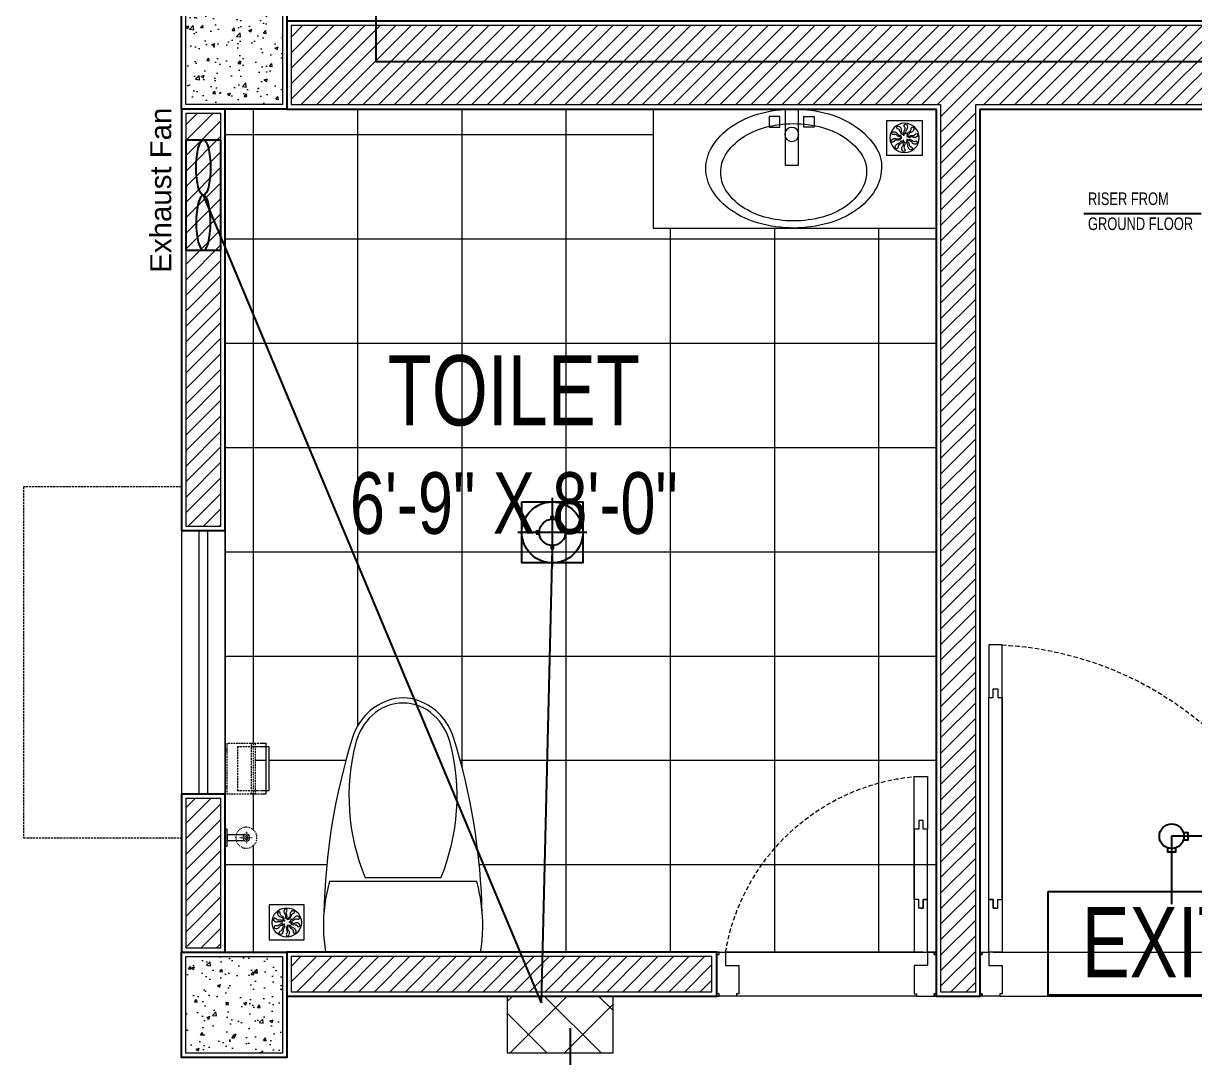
# Model space of a CAD drawing. Header units: inches. Extents: x 112 to 4169, y -2569 to 841.
# Drawn here: x 1663.6 to 1797, y -886.2 to -768.5 of the extents above; entities that cross this region are included whole.
import ezdxf

# ---------------------------------------------------------------- set-up
doc = ezdxf.new("R2010")
doc.units = ezdxf.units.IN
doc.header["$MEASUREMENT"] = 0
for name, pattern in [('CENTER', [2, 1.25, -0.25, 0.25, -0.25]), ('DASH', [0.35, 0.25, -0.1]), ('DASHED', [0.75, 0.5, -0.25])]:
    doc.linetypes.add(name, pattern=pattern)
doc.layers.get('Defpoints').update_dxf_attribs({"lineweight": 0})
for name, color, linetype in [('Cables', 7, 'Continuous'), ('Exhaust Fans', 7, 'Continuous'), ('Lights', 7, 'Continuous'), ('PVC Conduit and Circular Boxes', 7, 'Continuous'), ('Sockets', 7, 'Continuous'), ('wall 05', 253, 'Continuous')]:
    doc.layers.add(name, color=color, linetype=linetype)
for name, color, linetype, lineweight in [('COLUMN', 1, 'Continuous', 25), ('DOOR', 115, 'Continuous', 15), ('FLOOR TILE', 40, 'Continuous', 15), ('Glass', 5, 'Continuous', 9), ('HACTH', 8, 'Continuous', 9), ('I-WC----EXST', 7, 'Continuous', 15), ('I-WC----N', 7, 'Continuous', 15), ('Plaster Line', 254, 'Continuous', 15), ('Sunshed', 5, 'Continuous', 15), ('Switchboard', 30, 'Continuous', 13), ('Text', 252, 'Continuous', 15), ('WINDOW', 140, 'Continuous', 9)]:
    doc.layers.add(name, color=color, linetype=linetype, lineweight=lineweight)
doc.styles.get("Standard").update_dxf_attribs({"font": 'arial.ttf'})
doc.styles.add('Swiss721', font='swisscl.ttf')
pattern_1 = [(45, (-121375.1226723856, -172383.6424032336), (-0.8838834764831843, 0.8838834764831844), [])]

# ---------------------------------------------------------------- blocks, each defined once
blk = doc.blocks.new('C 12X12')
at = {"layer": 'HACTH'}
h = blk.add_hatch(dxfattribs=at)
h.set_pattern_fill('AR-CONC', color=256, scale=0.5, style=0)
h.set_pattern_definition([(50, (0, 0), (3.586300913003767, -0.3137606749129755), [0.375, -4.125]), (355, (0, 0), (-0.693756668065, 3.760960668500059), [0.3, -3.3]), (100.4514, (0.2988584, -0.0261467), (2.892546908570108, 3.447197710304768), [0.31870095, -3.50571056]), (46.18420000000001, (0, 1), (5.336205243128222, -0.8275950716450904), [0.5625, -6.1875]), (96.6356, (0.444683725, 0.931033465), (4.673313527743517, 4.870589354502209), [0.47805144, -5.258565]), (351.1842, (0, 1), (4.673309725668136, 4.870593004626623), [0.45, -4.95]), (21, (0.5, 0.75), (2.984535260592308, -2.013094453326694), [0.375, -4.125]), (326.0000000000001, (0.5, 0.75), (1.216576659607909, 3.625750225234265), [0.3, -3.3]), (71.4514, (0.748711165, 0.58224197), (4.20111314290745, 1.612652483549762), [0.31870095, -3.50571056]), (37.50000000000001, (0, 0), (0.06079927658645334, 1.664469269156557), [0, -3.26, 0, -3.35, 0, -3.3125]), (7.499999999999999, (0, 0), (1.315347687210743, 1.972058559411801), [0, -1.91, 0, -3.185, 0, -1.2625]), (327.5, (-1.115, 0), (2.669112180862045, -0.112774358671899), [0, -1.25, 0, -3.9, 0, -5.175]), (317.5, (-1.615, 0), (2.915930846711931, 0.5005249116615882), [0, -1.625, 0, -2.59, 0, -3.675])])
h.paths.add_polyline_path([(88278.99999999999, -6819.5), (88278.99999999999, -6808.5), (88267.99999999999, -6808.5), (88267.99999999999, -6819.5)])
at = {"layer": 'COLUMN'}
blk.add_lwpolyline([(88267.49999999999, -6808), (88279.49999999999, -6808), (88279.49999999999, -6820), (88267.49999999999, -6820)], close=True, dxfattribs=at)
at = {"layer": 'Plaster Line'}
blk.add_lwpolyline([(88267.99999999999, -6808.5), (88278.99999999999, -6808.5), (88278.99999999999, -6819.5), (88267.99999999999, -6819.5)], close=True, dxfattribs=at)
blk = doc.blocks.new('floor drain 01')
at = {"color": 0}
blk.add_lwpolyline([(-10, -10), (90, -10), (90, 90), (-10, 90)], close=True, dxfattribs=at)
for points in [[(13.58954937255476, 67.51505117848865, 0.191053483995659), (14.79069440408784, 61.03305027249735, 0.1943362673357394), (21.89737514902663, 55.74993930227356, -0.2726064091756643), (28.50698137920699, 49.88544705393724, 1.04073225767722), (32.45272628399835, 51.02199114018003, 0.09134571656797691), (31.83705554960761, 52.57716721325414, 0.1607825822646609), (25.31024571598391, 58.64739925469621, -0.3236584951667658), (21.53147589240689, 66.62494710457395, 0.9107900233739347)], [(34.80643791207694, 77.78381738965982, 0.191053483995659), (31.96816011739429, 71.83375316375168, 0.1943362673357394), (34.61225089913933, 63.38242447105586, -0.2726064091756643), (36.51247260975651, 54.75292151322355, 1.04073225767722), (40.37269114558876, 53.35315432940843, 0.09134571656797691), (40.78871261903259, 54.97320037975442, 0.1607825822646609), (39.07640541647561, 63.72048382583307, -0.3236584951667658), (40.70840138709173, 72.39556078397436, 0.9107900233739347)], [(58.00709064648254, 73.6204495827551, 0.191053483995659), (52.21351567364763, 70.47504433599534, 0.1943362673357394), (49.38506368288654, 62.08361823129235, -0.2726064091756643), (45.8500807666278, 53.98528138783877, 1.04073225767722), (48.15030065688188, 50.58386642200639, 0.09134571656797691), (49.43910827529908, 51.6499799216399, 0.1607825822646609), (53.19534685611143, 59.73314980516443, -0.3236584951667658), (59.614741629528, 65.79217132847407, 0.9107900233739347)], [(2.460555314450176, 46.73647061924567, 0.191053483995659), (7.242326595514896, 42.19843706412939, 0.1943362673357394), (16.09708680634503, 42.10151264068554, -0.2726064091756643), (24.89143262842845, 41.24206781401881, 1.04073225767722), (27.41556345943536, 44.48080195893999, 0.09134571656797691), (26.00336581190641, 45.37708365335129, 0.1607825822646609), (17.15507286542561, 46.45164196996484, -0.3236584951667658), (9.40889888475067, 50.68450857987045, 0.9107900233739347)], [(5.670353207518929, 23.38478724771994, 0.191053483995659), (12.20627663533378, 22.5240956194466, 0.1943362673357394), (19.42689887357119, 27.65037957820459, -0.2726064091756643), (27.04684309240838, 32.12426088546636, 1.04073225767722), (27.185227664173, 36.2280987262202, 0.09134571656797691), (25.51591460611962, 36.12313689826988, 0.1607825822646609), (17.72588570996595, 31.79157673593727, -0.3236584951667658), (8.971082749965717, 30.6629509307968, 0.9107900233739347)], [(74.32964679240831, 56.61521275222185, 0.191053483995659), (67.79372336465167, 57.4759043805243, 0.1943362673357394), (60.57310112635605, 52.3496204217372, -0.2726064091756643), (52.95315690759162, 47.87573911450454, 1.04073225767722), (52.81477233575424, 43.7719012737216, 0.09134571656797691), (54.48408539386583, 43.87686310170102, 0.1607825822646609), (62.27411428996129, 48.20842326400452, -0.3236584951667658), (71.02891724996152, 49.337049069145, 0.9107900233739347)], [(77.53944468541886, 33.26352938075433, 0.191053483995659), (72.75767340433958, 37.80156293587061, 0.1943362673357394), (63.90291319350945, 37.89848735934356, -0.2726064091756643), (55.10856737142603, 38.75793218595209, 1.04073225767722), (52.58443654041912, 35.51919804106001, 0.09134571656797691), (53.99663418796263, 34.62291634664871, 0.1607825822646609), (62.84492713444342, 33.54835803006426, -0.3236584951667658), (70.59110111511836, 29.31549142012955, 0.9107900233739347)], [(21.99290935347381, 6.379550417215796, 0.191053483995659), (27.78648432630871, 9.524955663975561, 0.1943362673357394), (30.61493631706981, 17.91638176864944, -0.2726064091756643), (34.14991923332855, 26.01471861213213, 1.04073225767722), (31.84969934307446, 29.4161335779354, 0.09134571656797691), (30.56089172465727, 28.350020078331, 0.1607825822646609), (26.80465314384492, 20.26685019477736, -0.3236584951667658), (20.38525837042835, 14.20782867149683, 0.9107900233739347)], [(45.19356208798126, 2.216182610281976, 0.191053483995659), (48.03183988263481, 8.166246836219216, 0.1943362673357394), (45.38774910087523, 16.61757552888594, -0.2726064091756643), (43.48752739027259, 25.24707848674734, 1.04073225767722), (39.62730885444034, 26.64684567053337, 0.09134571656797691), (39.21128738098196, 25.02679962021648, 0.1607825822646609), (40.92359458353894, 16.27951617413783, -0.3236584951667658), (39.29159861293738, 7.604439215967432, 0.9107900233739347)], [(66.41045062744524, 12.48494882145314, 0.191053483995659), (65.20930559591216, 18.96694972744444, 0.1943362673357394), (58.10262485095882, 24.25006069769734, -0.2726064091756643), (51.49301862077846, 30.11455294600455, 1.04073225767722), (47.5472737159871, 28.97800885984907, 0.09134571656797691), (48.16294445040694, 27.42283278677496, 0.1607825822646609), (54.68975428400154, 21.35260074530379, -0.3236584951667658), (58.46852410759311, 13.37505289542605, 0.9107900233739347)]]:
    blk.add_lwpolyline(points, format="xyb", close=True, dxfattribs=at)
for centre, radius in [((40, 40), 41.66666666666667), ((31.9206651946879, 45.21610358142061), 1.829220414801966), ((32.54253894122667, 33.92796063714195), 1.829220414801966), ((42.46415754262125, 49.29576866497518), 1.829220414801966), ((49.60226792027242, 40.52899740517023), 1.829220414801966), ((43.47037040113355, 31.03116971137933), 1.829220414801966)]:
    blk.add_circle(centre, radius, dxfattribs=at)
blk = doc.blocks.new('A$C755F672F')
at = {"layer": 'Defpoints'}
for points in [[(0.25, 0), (0.25, -0.25), (0, -0.25), (0, 0)], [(5, 0), (5, -0.25), (4.75, -0.25), (4.75, 0)], [(0.25, -24.75), (0.25, -25), (0, -25), (0, -24.75)], [(5, -24.75), (5, -25), (4.75, -25), (4.75, -24.75)]]:
    blk.add_lwpolyline(points, close=True, dxfattribs=at)
at = {"layer": 'DOOR'}
for points in [[(5, -1), (3.5, -1), (3.5, -2.5), (0.25, -2.5), (0.25, -2.25), (0, -2.25), (0, -0.25), (0.25, -0.25), (0.25, 0), (4.75, 0), (4.75, -0.25), (5, -0.2499999999708962), (5, -1)], [(10, -1.749999999970896), (10, -1.999999999970896), (11, -1.999999999970896), (11, -2.499999999970896), (5, -2.499999999970896), (5, -1), (11, -0.9999999999708962), (11, -1.499999999970896), (10, -1.499999999970896), (10, -1.749999999970896), (10, -1.499999999970896), (11, -1.499999999970896), (11, -1), (19, -1), (19, -1.499999999970896), (20, -1.499999999970896), (20, -1.999999999970896), (19, -1.999999999970896), (19, -2.499999999970896), (11, -2.499999999970896), (25, -2.500000000174623), (25, -1), (19, -0.9999999999708962)], [(5, -24), (3.5, -24), (3.5, -22.5), (0.25, -22.5), (0.25, -22.75), (0, -22.75), (0, -24.75), (0.25, -24.75), (0.25, -25), (4.75, -25), (4.75, -24.75), (5, -24.7500000000291), (5, -24)]]:
    blk.add_lwpolyline(points, dxfattribs=at)
at = {"layer": 'DOOR', "linetype": 'DASHED', "lineweight": 0}
blk.add_arc((1.007956088200444, -0.2341451982792933), 24.09880223271724, 279.5351827737238, 354.604878532833, dxfattribs=at)
at = {"layer": 'HACTH', "lineweight": 0, "ltscale": 10}
for p, q in [((2.91038304567337e-11, -2.25), (0, -22.75)), ((5.000000000029104, -1.5), (5, -24))]:
    blk.add_line(p, q, dxfattribs=at)
blk = doc.blocks.new('$plan$00000388')
for p, q in [((-202.5, -209.53125), (-202.5, 209.53125)), ((0, -220.78125), (0, 220.78125)), ((-211.7636099999945, 107.6506163835293), (-211.7636099999945, -107.650638883526))]:
    blk.add_line(p, q)
blk.add_lwpolyline([(-202.5, -209.53125), (-151.5815775000083, -220.9312575000222), (-102.226364999995, -226.3893074999796), (-50.1765075000003, -226.3893074999796), (0, -220.78125)])
for centre, radius, start, end in [((-70.5022373952088, -1596.893304158002), 1822.905267548176, 91.22236801674002, 107.2477400729669), ((-76.1718824999989, -236.25), 463.3354349999999, 97.73994600013404, 105.8219820007596), ((-76.1718824999989, -236.25), 463.3354349999999, 80.5376780005947, 97.73994600013404), ((-562.4982811024092, -12.18639293918386), 163.5812782416205, 107.2477400729669, 159.5476091935635), ((-555.5449209055951, -23.26485846063588), 162.7261878014058, 104.7785650586873, 136.8542646016355), ((-443.44170022248, -448.2021481943084), 602.2018211347165, 67.37374387764919, 104.7785650586873), ((-580.3665348804789, -1.12500274553895e-05), 128.7061108459815, 136.8542646016355, 223.1457353983645), ((-595.1750179040682, 0), 128.7061108459815, 159.5476091935635, 200.4523908064364), ((-562.4982811024092, 12.18639293918386), 163.5812782416205, 200.4523908064364, 252.7522599270331), ((-555.5449209055951, 23.26483596063918), 162.7261878014058, 223.1457353983645, 255.2214349413127), ((-443.44170022248, 448.2021256943117), 602.2018211347165, 255.2214349413127, 292.6262561223508), ((-70.5022373952088, 1596.893304158002), 1822.905267548176, 252.7522599270331, 268.77763198326)]:
    blk.add_arc(centre, radius, start, end)
blk = doc.blocks.new('h')
at = {"layer": 'I-WC----N', "color": 252, "linetype": 'CENTER', "ltscale": 0.2}
for p, q in [((544297.3725312217, -25836.7882816003), (544297.3725312217, -25800.90632244026)), ((544280.5394874534, -25819.8480072173), (544314.2055749901, -25819.8480072173))]:
    blk.add_line(p, q, dxfattribs=at)
at = {"layer": 'I-WC----N'}
blk.add_lwpolyline([(544273.0331409274, -25759.8480072173), (544321.0331409274, -25759.8480072173), (544321.0331409274, -25764.8480072173), (544273.0331409274, -25764.8480072173)], close=True, dxfattribs=at)
blk.add_lwpolyline([(544289.0331409274, -25813.8480072173), (544289.0331409274, -25764.8480072173), (544305.0331409274, -25764.8480072173), (544305.0331409274, -25813.8480072173)], dxfattribs=at)
at = {"layer": 'I-WC----N', "linetype": 'DASH', "ltscale": 5}
blk.add_circle((544297.3725312217, -25819.8480072173), 30, dxfattribs=at)
at = {"layer": 'I-WC----N'}
for centre, radius in [((544297.0331409274, -25819.8480072173), 10), ((544297.3725312217, -25819.8480072173), 5)]:
    blk.add_circle(centre, radius, dxfattribs=at)
blk = doc.blocks.new('typical king$0$5767 PAPER HOLDER')
at = {"color": 0, "linetype": 'CENTER', "lineweight": -2, "ltscale": 0.5}
blk.add_line((80, 97.5), (80, -92.5), dxfattribs=at)
at = {"color": 0, "linetype": 'DASHED', "lineweight": -2, "ltscale": 10, "flags": 128}
for points in [[(96.99689220590517, 72.5), (5, 72.5), (5, -72.5), (99.99999999254942, -72.5)], [(5, 52.5), (0, 52.5), (0, -52.5), (5, -52.5)]]:
    blk.add_lwpolyline(points, dxfattribs=at)
at = {"color": 0, "linetype": 'DASHED', "lineweight": -2, "ltscale": 10}
blk.add_lwpolyline([(75, -72.5), (85, -72.5), (85, 72.5), (75, 72.5)], close=True, dxfattribs=at)
at = {"color": 0, "linetype": 'ByBlock', "lineweight": -2, "flags": 128}
blk.add_lwpolyline([(99.99999999254942, -72.5), (115, -72.5), (115, 72.5), (99.99999998987187, 72.5)], dxfattribs=at)
at = {"color": 0, "linetype": 'DASHED', "lineweight": -2, "ltscale": 10}
blk.add_lwpolyline([(99.999999992433, -62.5), (35, -62.5), (35, 62.5), (96.99689220590517, 62.5)], dxfattribs=at)
at = {"color": 0, "linetype": 'ByBlock', "lineweight": -2}
blk.add_lwpolyline([(99.99999999138527, 62.5), (125, 62.5), (125, -62.5), (99.999999992433, -62.5)], dxfattribs=at)
blk = doc.blocks.new('HANDWASH-02-PLAN')
at = {"layer": 'I-WC----N', "color": 2}
for points in [[(5.105388728001799, -0.03545327218080305, 0.0685128341849857), (104.4428761235836, 13.64052750168047, 0.08064845703360715), (181.8497132692291, 49.5702046223896, 0.1070510984843923), (241.6892139073075, 112.2794171914615, 0.1606025609484499), (255.0596095666779, 169.3288566819028, 0.1380408177290992), (237.8797932018615, 230.3704045662143, 0.1070510984844329), (181.8497132692292, 289.0875087414161, 0.08064845703366162), (104.4428761235695, 325.0171858621216, 0.06851283418501364), (5.105388728001819, 338.6931666359865, 0.06851283418498871), (-94.23209866757678, 325.0171858621252, 0.08064845703361595), (-171.638935813226, 289.0875087414161, 0.1070510984844098), (-227.6690157458597, 230.370404566218, 0.1380408177290767), (-244.8488321106743, 169.3288566819029, 0.138040817729059), (-227.6690157458634, 108.2873087975913, 0.1070510984844102), (-171.6389358132265, 49.57020462238962, 0.08064845703363416), (-94.2320986675627, 13.6405275016773, 0.06851283418498137)], [(5.105388728001802, 41.53578644381878, 0.0675216935736056), (87.72235935093113, 52.74376115667882, 0.07986260034694788), (151.9391352699427, 82.12223381210605, 0.1071148054250401), (201.6999565374776, 133.5496735962301, 0.1625513480041399), (212.7596645016683, 180.1065854971625, 0.1397781252770938), (198.5596568842125, 229.9089738032076, 0.1071148054249968), (151.9391352699427, 278.090937182219, 0.079862600346856), (87.72235935093114, 307.4694098376604, 0.06752169357352077), (5.105388728001818, 318.6773845505068, 0.06752169357355169), (-77.51158189494207, 307.4694098376535, 0.07986260034685971), (-141.7283578139395, 278.090937182219, 0.1071148054249977), (-188.3488794282057, 229.9089738032108, 0.1397781252771178), (-202.5488870456652, 180.1065854971625, 0.1397781252770914), (-188.3488794282075, 130.3041971911107, 0.1071148054249686), (-141.7283578139395, 82.12223381210607, 0.07986260034688351), (-77.51158189494208, 52.74376115667565, 0.06752169357357289)]]:
    blk.add_lwpolyline(points, format="xyb", close=True, dxfattribs=at)
blk.add_circle((-0.02187734048447522, 72.32929734456184), 20.01578208547983, dxfattribs=at)
blk = doc.blocks.new('A$C01EB0BB3')
at = {"layer": 'I-WC----N', "color": 250, "ltscale": 0.5}
for points in [[(9.078843707087799, 6.421769326931098), (9.078843707087799, 0.003781239152885973), (10.50733516400214, 0.003781239152885973), (10.50733516400214, 6.421769326931098)], [(8.434620618761983, 2.055171582615003), (8.434620618761983, 0.8500512700120453), (7.2301993334695, 0.8500512700120453), (7.2301993334695, 2.055171582615003)], [(11.15155825234251, 2.055171582615003), (11.15155825234251, 0.8500512700120453), (12.35597953763499, 0.8500512700120453), (12.35597953763499, 2.055171582615003)]]:
    blk.add_lwpolyline(points, close=True, dxfattribs=at)
at = {"layer": 'I-WC----N', "color": 2, "xscale": 0.03999999999359716, "yscale": 0.03999999999359716, "zscale": 0.03999999999359716}
blk.add_blockref('HANDWASH-02-PLAN', (9.793964529162622, 0.001415080594597384), dxfattribs=at)
blk = doc.blocks.new('A$C5AAA0143')
at = {"layer": 'Defpoints'}
for points in [[(-39.75, 5), (-40, 5), (-40, 4.75), (-39.75, 4.75)], [(0, 5), (-0.25, 5), (-0.25, 4.75), (0, 4.75)], [(-39.75, 0.25), (-40, 0.25), (-40, 0), (-39.75, 0)], [(0, 0.25), (-0.25, 0.25), (-0.25, 0), (0, 0)]]:
    blk.add_lwpolyline(points, close=True, dxfattribs=at)
at = {"layer": 'DOOR'}
for points in [[(-1.749999999985448, 10), (-1.999999999985448, 10), (-1.999999999985448, 11), (-2.499999999970896, 11), (-2.499999999970896, 5), (-1, 5), (-0.9999999999854481, 11), (-1.499999999985448, 11), (-1.499999999985448, 10), (-1.749999999985448, 10), (-1.499999999985448, 10), (-1.499999999985448, 11), (-1, 11), (-1, 33.98749804627732), (-1.499999999985448, 33.98749804627732), (-1.499999999985448, 34.98749804627732), (-1.999999999985448, 34.98749804627732), (-1.999999999985448, 33.98749804627732), (-2.499999999970896, 33.98749804627732), (-2.499999999985448, 11), (-2.500000000174623, 39.98749804627732), (-1, 39.98749804627732), (-0.9999999999854481, 33.98749804627732)], [(-39, 5), (-39, 3.5), (-37.5, 3.5), (-37.5, 0.25), (-37.75, 0.25), (-37.75, 0), (-39.75, 0), (-39.75, 0.25), (-40, 0.25), (-40, 4.75), (-39.75, 4.75), (-39.75000000001455, 5), (-39, 5)], [(-1, 5), (-1, 3.5), (-2.5, 3.5), (-2.5, 0.25), (-2.25, 0.25), (-2.25, 0), (-0.25, 0), (-0.25, 0.25), (0, 0.25), (0, 4.75), (-0.25, 4.75), (-0.2499999999854481, 5), (-1, 5)]]:
    blk.add_lwpolyline(points, dxfattribs=at)
at = {"layer": 'DOOR', "linetype": 'DASHED', "lineweight": 0}
blk.add_arc((-0.4940765072824433, 1.36216635024175), 38.67738328390567, 92.97286232294589, 174.6030200777959, dxfattribs=at)
at = {"layer": 'HACTH', "lineweight": 0, "ltscale": 10}
for p, q in [((-1.5, 5.000000000029104), (-39, 5)), ((-2.25, 2.91038304567337e-11), (-37.75, 0))]:
    blk.add_line(p, q, dxfattribs=at)

msp = doc.modelspace()

# ---------------------------------------------------------------- hatches: boundary and pattern name
at = {"layer": 'FLOOR TILE'}
h = msp.add_hatch(dxfattribs=at)
h.set_pattern_fill('ANSI37', color=256, scale=95, angle=45, style=0)
h.set_pattern_definition([(90, (-140014.5798244899, -172410.5183149067), (-11.875, 2.664535259100376e-15), []), (180, (-140014.5798244899, -172410.5183149067), (-2.664535259100376e-15, -11.875), [])])
edge = h.paths.add_edge_path()
edge.add_line((1735.327455032539, -791.7729929448014), (1735.327455032539, -778.2276324351751))
edge.add_line((1735.327455032539, -778.2276324351751), (1686.578841825374, -778.2276324352042))
edge.add_line((1686.578841825374, -778.2276324352042), (1686.578841825345, -851.2386445958309))
edge.add_line((1686.578841825345, -851.2386445958309), (1686.778841825241, -851.2386445958309))
edge.add_line((1686.778841825241, -851.2386445958309), (1686.778841825241, -850.43864459625))
edge.add_line((1686.778841825241, -850.43864459625), (1690.578841822959, -850.43864459625))
edge.add_line((1690.578841822959, -850.43864459625), (1691.178841822936, -850.43864459625))
edge.add_line((1691.178841822936, -850.43864459625), (1691.178841822936, -850.8386445960114))
edge.add_line((1691.178841822936, -850.8386445960114), (1691.578841822726, -850.8386445960114))
edge.add_line((1691.578841822726, -850.8386445960114), (1691.578841822726, -855.8386445934211))
edge.add_line((1691.578841822726, -855.8386445934211), (1691.178841822936, -855.8386445934211))
edge.add_line((1691.178841822936, -855.8386445934211), (1691.178841822965, -850.8386445960114))
edge.add_line((1691.178841822965, -850.8386445960114), (1690.578841822959, -850.8386445960405))
edge.add_line((1690.578841822959, -850.8386445960405), (1689.978841823564, -850.8386445960405))
edge.add_line((1689.978841823564, -850.8386445960405), (1689.978841823593, -856.2386445932116))
edge.add_line((1689.978841823593, -856.2386445932116), (1689.578841823774, -856.2386445932116))
edge.add_line((1689.578841823774, -856.2386445932116), (1686.778841825211, -856.2386445932116))
edge.add_line((1686.778841825211, -856.2386445932116), (1686.778841825182, -855.4386445936598))
edge.add_line((1686.778841825182, -855.4386445936598), (1686.578841825374, -855.4386445936598))
edge.add_line((1686.578841825374, -855.4386445936598), (1686.578841825345, -860.2293611155383))
edge.add_line((1686.578841825345, -860.2293611155383), (1686.778841825241, -860.2293611155383))
edge.add_line((1686.778841825241, -860.2293611155383), (1686.778841825241, -860.869361115203))
edge.add_line((1686.778841825241, -860.869361115203), (1687.826137477861, -860.869361115203))
edge.add_ellipse((1688.978841824088, -861.2029367267878), major_axis=(-0.8485281369836075, 0.8485281369836075), ratio=0.9999999999899405, start_angle=-300.2054580142694, end_angle=28.860337575876315, ccw=False)
edge.add_line((1687.81862456303, -861.5093611148677), (1686.778841825241, -861.5093611148677))
edge.add_line((1686.778841825241, -861.5093611148677), (1686.778841825211, -862.1493611145615))
edge.add_line((1686.778841825211, -862.1493611145615), (1686.578841825374, -862.1493611145615))
edge.add_line((1686.578841825374, -862.1493611145615), (1686.578841825345, -874.2379126621436))
edge.add_line((1686.578841825345, -874.2379126621436), (1697.997591817441, -874.2379126621145))
edge.add_line((1697.997591817441, -874.2379126621145), (1697.773269517211, -872.2308523603915))
edge.add_line((1697.773269517211, -872.2308523603915), (1697.773269517211, -870.148858058461))
edge.add_line((1697.773269517211, -870.148858058461), (1697.804956693532, -869.8623221489452))
edge.add_ellipse((1770.704574051439, -871.4178231636961), major_axis=(51.55954709395026, 51.55954709395023), ratio=0.9999999999975177, start_angle=117.75225992698489, end_angle=133.7776319831942, ccw=False)
edge.add_ellipse((1707.316297543652, -851.7379813970965), major_axis=(4.626777249109558, 4.626777249109557), ratio=0.9999999999987471, start_angle=65.45239080634212, end_angle=117.75225992687041, ccw=False)
edge.add_ellipse((1706.828841825636, -850.4309119238078), major_axis=(3.640358553779853, 3.640358553779853), ratio=1, start_angle=24.547609193616722, end_angle=65.45239080638328, ccw=False)
edge.add_ellipse((1706.341386107621, -851.7379813970965), major_axis=(-4.626777249109558, 4.62677724910956), ratio=0.9999999999987466, start_angle=242.2477400731296, end_angle=294.5476091936579, ccw=False)
edge.add_ellipse((1642.953109599834, -871.4178231636961), major_axis=(-51.55954709395021, 51.55954709395021), ratio=0.999999999997518, start_angle=226.391808766432, end_angle=242.2477400730151, ccw=False)
edge.add_ellipse((1697.378841816835, -871.1910373593182), major_axis=(13.10510513414004, 13.10510513414004), ratio=0.999999999998578, start_angle=305.53767800060155, end_angle=319.77970571037076, ccw=False)
edge.add_line((1715.660092110173, -874.2379126621145), (1767.578841825404, -874.2379126620854))
edge.add_line((1767.578841825404, -874.2379126620854), (1767.578841825404, -791.7729929448305))
edge.add_line((1767.578841825404, -791.7729929448305), (1735.327455032539, -791.7729929448014))
h.paths.add_polyline_path([(1695.578841826189, -868.8448772499596), (1695.578841826189, -872.8448772507454), (1691.578841825374, -872.8448772507454), (1691.578841825374, -868.8448772499596)], flags=16)
edge = h.paths.add_edge_path(flags=0)
edge.add_ellipse((1693.578841825782, -870.8448772503671), major_axis=(1.178511302232946, 1.178511302232945), ratio=0.9999999999740826, start_angle=0, end_angle=360)
edge = h.paths.add_edge_path(flags=0)
edge.add_ellipse((1694.316627231523, -869.6596336774728), major_axis=(0.1135127853456197, 0.1135127853456197), ratio=0.9999999986198201, start_angle=241.95127998485322, end_angle=411.2590612438749, ccw=False)
edge.add_ellipse((1694.402637213187, -870.1119324335505), major_axis=(-0.2130538582573015, 0.2130538582573015), ratio=0.9999999998944196, start_angle=-37.52345596046752, end_angle=34.21500265849699)
edge.add_ellipse((1693.541788107085, -869.9896318005831), major_axis=(0.4021322995389966, 0.4021322995389965), ratio=0.9999999998170985, start_angle=271.80778578346855, end_angle=308.3437498539221, ccw=False)
edge.add_ellipse((1693.85613273283, -870.3553314873625), major_axis=(-0.05811630578356544, 0.05811630578356546), ratio=0.9999999977774998, start_angle=-13.218227317643482, end_angle=171.3555752810563, ccw=False)
edge.add_ellipse((1693.608550630723, -870.0034623406154), major_axis=(0.2462339064487564, 0.2462339064487564), ratio=0.999999999910939, start_angle=260.9210349698448, end_angle=321.9157267855082)
edge.add_ellipse((1694.426305112584, -869.9337515080315), major_axis=(-0.3343748842063828, 0.3343748842063828), ratio=0.9999999999872846, start_angle=4.377727146752818, end_angle=48.3680009190428, ccw=False)
edge.add_ellipse((1694.341879347814, -869.8551421630164), major_axis=(0.2528949968329622, 0.2528949968329621), ratio=0.9999999999256943, start_angle=51.86566995633183, end_angle=95.13052163798761, ccw=False)
edge = h.paths.add_edge_path(flags=0)
edge.add_ellipse((1694.872391449763, -870.3196544382863), major_axis=(0.1135127852815104, 0.1135127852815103), ratio=0.9999999997669539, start_angle=205.9512799576996, end_angle=375.2590612072812, ccw=False)
edge.add_ellipse((1694.676120448168, -870.736127217262), major_axis=(-0.2130538582562691, 0.2130538582562691), ratio=0.9999999999281722, start_angle=-73.52345595793379, end_angle=-1.784997344396101)
edge.add_ellipse((1694.05156540013, -870.131189517755), major_axis=(0.4021322994598476, 0.4021322994598474), ratio=0.9999999999886061, start_angle=235.80778578396712, end_angle=272.34374986022533, ccw=False)
edge.add_ellipse((1694.090922661804, -870.6118139143418), major_axis=(0.058116305764961, 0.05811630576496098), ratio=0.9999999985557848, start_angle=40.781772767446284, end_angle=225.355575336414, ccw=False)
edge.add_ellipse((1694.097448028895, -870.1816206864514), major_axis=(0.2462339064486149, 0.2462339064486148), ratio=0.9999999998959431, start_angle=224.9210349678573, end_angle=285.9157267840937)
edge.add_ellipse((1694.800000301251, -870.6058874626669), major_axis=(-0.3343748842120368, 0.3343748842120368), ratio=0.9999999999337447, start_angle=-31.62227285492861, end_angle=12.368000916831477, ccw=False)
edge.add_ellipse((1694.777903836463, -870.4926669471515), major_axis=(0.2528949967997424, 0.2528949967997423), ratio=0.9999999999816774, start_angle=15.865669948498578, end_angle=59.13052163732061, ccw=False)
edge = h.paths.add_edge_path(flags=0)
edge.add_ellipse((1693.479054064703, -869.4523356765476), major_axis=(-0.1135127852648086, 0.1135127852648087), ratio=0.9999999999367643, start_angle=187.9512799506285, end_angle=357.25906120463753, ccw=False)
edge.add_ellipse((1693.814492140033, -869.7676976580024), major_axis=(-0.2130538582668879, 0.2130538582668879), ratio=0.9999999999954652, start_angle=-1.523455957093932, end_angle=70.21500265707132)
edge.add_ellipse((1693.046164075184, -870.1747487765297), major_axis=(-0.4021322995349382, 0.4021322995349383), ratio=0.9999999998703608, start_angle=217.8077857881697, end_angle=254.34374986010022, ccw=False)
edge.add_ellipse((1693.515427102169, -870.2858389028024), major_axis=(-0.05811630576282961, 0.05811630576282963), ratio=0.9999999986147124, start_angle=22.781772760454317, end_angle=207.3555753275223, ccw=False)
edge.add_ellipse((1693.108305478856, -870.146695891648), major_axis=(-0.2462339064347162, 0.2462339064347162), ratio=0.9999999999871065, start_angle=206.921034966661, end_angle=267.9157267873623)
edge.add_ellipse((1693.728907752588, -869.6096346189643), major_axis=(0.3343748841958781, 0.334374884195878), ratio=0.9999999999982376, start_angle=130.3777271455366, end_angle=174.3680009190337, ccw=False)
edge.add_ellipse((1693.614400460423, -869.5956625423769), major_axis=(-0.2528949968112146, 0.2528949968112147), ratio=0.999999999869072, start_angle=-2.1343300493480797, end_angle=41.130521640300174, ccw=False)
edge = h.paths.add_edge_path(flags=0)
edge.add_ellipse((1694.934063677773, -871.1802924616404), major_axis=(0.1135127852636322, 0.1135127852636322), ratio=0.9999999999140404, start_angle=169.9512799495575, end_angle=339.2590612089813, ccw=False)
edge.add_ellipse((1694.5304805445, -871.4018608173265), major_axis=(-0.2130538582653282, 0.2130538582653283), ratio=0.9999999999339846, start_angle=250.4765440422835, end_angle=322.2150026578958)
edge.add_ellipse((1694.380778355039, -870.5453516914185), major_axis=(0.4021322994377682, 0.4021322994377682), ratio=0.9999999999506837, start_angle=199.8077857855828, end_angle=236.3437498598205, ccw=False)
edge.add_ellipse((1694.130115116374, -870.9573186141406), major_axis=(0.05811630573110273, 0.05811630573110273), ratio=0.9999999997322206, start_angle=4.781772724700772, end_angle=189.3555753030537, ccw=False)
edge.add_ellipse((1693.962932542674, -870.8237173541474), major_axis=(-0.05173816638999575, 0.05173816638999576), ratio=0.9999999999139412, start_angle=0, end_angle=360)
edge.add_ellipse((1694.130115116374, -870.9573186141406), major_axis=(0.05811630573110273, 0.05811630573110273), ratio=0.9999999997322206, start_angle=4.781772724700772, end_angle=189.3555753030537, ccw=False)
edge.add_ellipse((1694.388255484237, -870.6131204964677), major_axis=(0.2462339064234886, 0.2462339064234886), ratio=0.9999999999802471, start_angle=188.9210349643361, end_angle=249.9157267850347)
edge.add_ellipse((1694.707254457908, -871.3693093932143), major_axis=(0.33437488423536, 0.3343748842353599), ratio=0.9999999999528848, start_angle=22.37772714506218, end_angle=66.36800091803792, ccw=False)
edge.add_ellipse((1694.75592739168, -871.2647240959541), major_axis=(0.2528949968121578, 0.2528949968121578), ratio=0.9999999997170251, start_angle=339.86566994939324, end_angle=383.13052164488647, ccw=False)
edge = h.paths.add_edge_path(flags=0)
edge.add_ellipse((1692.679596430952, -869.7769412260877), major_axis=(0.113512785277742, 0.113512785277742), ratio=0.9999999997813336, start_angle=313.95127993610595, end_angle=483.259061200894, ccw=False)
edge.add_ellipse((1693.136336656268, -869.8349088747254), major_axis=(0.2130538582617368, 0.2130538582617368), ratio=0.9999999998575572, start_angle=124.4765440429392, end_angle=196.2150026569372)
edge.add_ellipse((1692.754004838973, -870.615832052621), major_axis=(-0.4021322995085851, 0.4021322995085851), ratio=0.9999999998434026, start_angle=253.8077857868382, end_angle=290.34374985804493, ccw=False)
edge.add_ellipse((1693.198943740523, -870.4298799660082), major_axis=(-0.05811630574350919, 0.05811630574350919), ratio=0.9999999994293768, start_angle=58.78177272599538, end_angle=243.35557531426008, ccw=False)
edge.add_ellipse((1693.255668433509, -870.6362331070613), major_axis=(-0.05173816638999575, 0.05173816638999576), ratio=0.9999999999139412, start_angle=0, end_angle=360)
edge.add_ellipse((1693.198943740523, -870.4298799660082), major_axis=(-0.05811630574350919, 0.05811630574350919), ratio=0.9999999994293768, start_angle=58.78177272599538, end_angle=243.35557531426008, ccw=False)
edge.add_ellipse((1692.787789218545, -870.5566109913834), major_axis=(-0.2462339064318581, 0.2462339064318581), ratio=0.9999999999597776, start_angle=242.9210349670518, end_angle=303.9157267825867)
edge.add_ellipse((1692.9741903091, -869.7573384307234), major_axis=(-0.334374884214346, 0.334374884214346), ratio=0.9999999999795793, start_angle=76.37772714553898, end_angle=120.3680009189969, ccw=False)
edge.add_ellipse((1692.873339383203, -869.813340480925), major_axis=(-0.2528949968403841, 0.2528949968403842), ratio=0.9999999999484382, start_angle=33.8656699551085, end_angle=77.13052163719112, ccw=False)
edge = h.paths.add_edge_path(flags=0)
edge.add_ellipse((1693.677408127502, -870.4730465036901), major_axis=(-0.05173816638999575, 0.05173816638999576), ratio=0.9999999999139412, start_angle=0, end_angle=360)
edge = h.paths.add_edge_path(flags=0)
edge.add_ellipse((1694.369894433019, -871.1331435093507), major_axis=(-0.2462339064318581, 0.2462339064318581), ratio=0.9999999999597776, start_angle=62.9210349670518, end_angle=123.9157267825867)
edge.add_ellipse((1694.183493342464, -871.9324160700107), major_axis=(-0.334374884214346, 0.334374884214346), ratio=0.9999999999795793, start_angle=256.3777271455391, end_angle=300.3680009189969, ccw=False)
edge.add_ellipse((1694.284344268361, -871.8764140198091), major_axis=(-0.2528949968553727, 0.2528949968553727), ratio=0.9999999999093474, start_angle=213.8656699561448, end_angle=257.1305216376773, ccw=False)
edge.add_ellipse((1694.478087220612, -871.9128132746464), major_axis=(0.113512785277742, 0.113512785277742), ratio=0.9999999997813336, start_angle=133.9512799361059, end_angle=303.25906120089405, ccw=False)
edge.add_ellipse((1694.021346995296, -871.8548456260087), major_axis=(0.2130538582617368, 0.2130538582617368), ratio=0.9999999998575572, start_angle=304.4765440429392, end_angle=376.2150026569372)
edge.add_ellipse((1694.403678812591, -871.0739224481131), major_axis=(-0.4021322995085851, 0.4021322995085851), ratio=0.9999999998434026, start_angle=73.80778578683822, end_angle=110.3437498580449, ccw=False)
edge.add_ellipse((1693.958739911041, -871.2598745347259), major_axis=(-0.05811630574350919, 0.05811630574350919), ratio=0.9999999994293768, start_angle=238.7817727259955, end_angle=423.35557531426014, ccw=False)
edge = h.paths.add_edge_path(flags=0)
edge.add_ellipse((1693.02756853519, -870.7324358865935), major_axis=(0.05811630573110273, 0.05811630573110273), ratio=0.9999999997322206, start_angle=184.7817727247008, end_angle=369.35557530305374, ccw=False)
edge.add_ellipse((1692.769428167327, -871.0766340042665), major_axis=(0.2462339064234886, 0.2462339064234886), ratio=0.9999999999802471, start_angle=8.921034964336098, end_angle=69.91572678503465)
edge.add_ellipse((1692.450429193627, -870.3204451075198), major_axis=(-0.3343748842305342, 0.3343748842305343), ratio=0.9999999999807505, start_angle=112.3777271469786, end_angle=156.3680009199254, ccw=False)
edge.add_ellipse((1692.401756259884, -870.42503040478), major_axis=(0.2528949968129167, 0.2528949968129166), ratio=0.9999999999826582, start_angle=159.8656699523514, end_angle=203.1305216393884, ccw=False)
edge.add_ellipse((1692.223619973791, -870.5094620390937), major_axis=(-0.1135127852898682, 0.1135127852898682), ratio=0.9999999996239319, start_angle=259.9512799541057, end_angle=429.2590612134808, ccw=False)
edge.add_ellipse((1692.627203107064, -870.2878936834077), major_axis=(-0.2130538582611272, 0.2130538582611272), ratio=0.9999999999557536, start_angle=70.47654404189052, end_angle=142.2150026530092)
edge.add_ellipse((1692.776905296525, -871.1444028093156), major_axis=(0.4021322994423012, 0.4021322994423011), ratio=0.9999999999793606, start_angle=19.80778578505891, end_angle=56.34374986193728, ccw=False)
edge = h.paths.add_edge_path(flags=0)
edge.add_ellipse((1693.717656641859, -871.2036304619887), major_axis=(0.05173816641884157, 0.05173816641884157), ratio=0.9999999987988724, start_angle=0, end_angle=360)
edge.add_ellipse((1693.642256549394, -871.4039155979317), major_axis=(-0.05811630576282961, 0.05811630576282963), ratio=0.9999999986147124, start_angle=202.7817727604543, end_angle=387.3555753275224, ccw=False)
edge.add_ellipse((1694.049378172708, -871.5430586090861), major_axis=(-0.2462339064347162, 0.2462339064347162), ratio=0.9999999999871065, start_angle=26.92103496666097, end_angle=87.91572678736229)
edge.add_ellipse((1693.428775898976, -872.0801198817699), major_axis=(0.3343748841958781, 0.334374884195878), ratio=0.9999999999982376, start_angle=310.3777271455365, end_angle=354.3680009190337, ccw=False)
edge.add_ellipse((1693.543283191141, -872.0940919583572), major_axis=(-0.2528949968112146, 0.2528949968112147), ratio=0.999999999869072, start_angle=177.8656699506519, end_angle=221.1305216403001, ccw=False)
edge.add_ellipse((1693.678629586861, -872.2374188241865), major_axis=(-0.1135127852648086, 0.1135127852648087), ratio=0.9999999999367643, start_angle=7.951279950628475, end_angle=177.2590612046375, ccw=False)
edge.add_ellipse((1693.343191511531, -871.9220568427318), major_axis=(-0.2130538582668879, 0.2130538582668879), ratio=0.9999999999954652, start_angle=178.476544042906, end_angle=250.2150026570713)
edge.add_ellipse((1694.11151957638, -871.5150057242045), major_axis=(-0.4021322995349382, 0.4021322995349383), ratio=0.9999999998703608, start_angle=37.807785788169724, end_angle=74.34374986010022, ccw=False)
edge.add_ellipse((1693.642256549394, -871.4039155979317), major_axis=(-0.05811630576282961, 0.05811630576282963), ratio=0.9999999986147124, start_angle=202.7817727604543, end_angle=387.3555753275224, ccw=False)
edge = h.paths.add_edge_path(flags=0)
edge.add_ellipse((1693.280543383366, -871.0877588249186), major_axis=(-0.05173816638999575, 0.05173816638999576), ratio=0.9999999999139412, start_angle=0, end_angle=360)
edge = h.paths.add_edge_path(flags=0)
edge.add_ellipse((1693.066760989759, -871.0779405863923), major_axis=(0.058116305764961, 0.05811630576496098), ratio=0.9999999985557848, start_angle=220.7817727674463, end_angle=405.355575336414, ccw=False)
edge.add_ellipse((1693.060235622668, -871.5081338142827), major_axis=(0.2462339064486149, 0.2462339064486148), ratio=0.9999999998959431, start_angle=44.92103496785728, end_angle=105.9157267840937)
edge.add_ellipse((1692.357683350312, -871.0838670380963), major_axis=(-0.3343748841976181, 0.3343748841976181), ratio=0.999999999945657, start_angle=148.377727146192, end_angle=192.3680009196585, ccw=False)
edge.add_ellipse((1692.379779815101, -871.1970875535826), major_axis=(0.2528949968369159, 0.2528949968369159), ratio=0.9999999999492036, start_angle=195.8656699512578, end_angle=239.13052163814, ccw=False)
edge.add_ellipse((1692.285292201801, -871.3701000624769), major_axis=(-0.1135127852908098, 0.1135127852908098), ratio=0.9999999996895415, start_angle=-64.04872005116329, end_angle=105.25906119937449, ccw=False)
edge.add_ellipse((1692.481563203395, -870.9536272834721), major_axis=(-0.2130538582562691, 0.2130538582562691), ratio=0.9999999999281722, start_angle=106.4765440420662, end_angle=178.2150026556039)
edge.add_ellipse((1693.106118251433, -871.5585649829791), major_axis=(0.4021322994598476, 0.4021322994598474), ratio=0.9999999999886061, start_angle=55.80778578396712, end_angle=92.34374986022527, ccw=False)
at = {"layer": 'HACTH'}
h = msp.add_hatch(dxfattribs=at)
h.set_pattern_fill('ANSI31', color=256, scale=10, style=0)
h.set_pattern_definition(pattern_1)
h.paths.add_polyline_path([(1691.078841825345, -765.7276324352042), (1691.078841825345, -754.727632435146), (1682.078841825374, -754.727632435146), (1682.078841825404, -765.7276324352333)])
h.paths.add_polyline_path([(1686.078841825345, -778.7276324352042), (1682.078841825345, -778.7276324352042), (1682.078841825345, -825.7327725486448), (1686.078841825345, -825.7327725486448)])
h.paths.add_polyline_path([(1682.078841825345, -873.7379126621436), (1686.078841825374, -873.7379126621145), (1686.078841825374, -856.7327725486739), (1682.078841825345, -856.7327725486739)])
h = msp.add_hatch(dxfattribs=at)
h.set_pattern_fill('ANSI31', color=256, scale=10, style=0)
h.set_pattern_definition([(45, (-121374.8726723856, -172383.6424032336), (-0.8838834764831843, 0.8838834764831844), [])])
h.paths.add_polyline_path([(1772.078841825404, -777.7276324351751), (1772.078841825404, -874.7379126621436), (1772.078841825404, -878.7379126621436), (1768.078841825404, -878.7379126621436), (1768.078841825404, -819.7379126621145), (1768.078841825404, -777.7276324351751), (1694.078841825374, -777.7276324351751), (1694.078841825374, -768.7276324351751), (1842.078841825345, -768.7276324351169), (1842.078841825345, -777.727632435146)])
h = msp.add_hatch(dxfattribs=at)
h.set_pattern_fill('ANSI31', color=256, scale=10, style=0)
h.set_pattern_definition(pattern_1)
h.paths.add_polyline_path([(1742.025628965445, -874.7379126621145), (1694.078841825404, -874.7379126621436), (1694.078841825404, -878.7379126622018), (1742.025628965445, -878.7379126621727)])
at = {"layer": 'Switchboard'}
h = msp.add_hatch(dxfattribs=at)
h.set_pattern_fill('ANSI37', color=256, scale=35, angle=180)
h.set_pattern_definition([(225, (1993.359316664038, -444.3312778729604), (3.093592167691145, -3.093592167691146), []), (315, (1993.359316664038, -444.3312778729604), (3.093592167691146, 3.093592167691145), [])])
h.paths.add_polyline_path([(1730.760797010888, -885.7168570287382), (1730.760797010888, -879.3082535595701), (1718.699725822534, -879.3082535595701), (1718.699725822534, -885.7168570287382)])

# ---------------------------------------------------------------- linework, layer by layer
msp.add_line((1797.762800493851, -790.1709906739338), (1784.391591178973, -790.1709906739338))
for points in [[(1723.691695584445, -824.9498804369721), (1723.691695584445, -824.6111434280583), (1723.988478184941, -824.6111434280583), (1723.988478184941, -824.9498804369721)], [(1722.353484794564, -826.3018187336103), (1722.014765426194, -826.3052757119032), (1722.01779423905, -826.6020428567325), (1722.35651360742, -826.5985858784396)], [(1725.326688974823, -826.3018187336103), (1725.665408343193, -826.3052757119032), (1725.662379530336, -826.6020428567325), (1725.323660161966, -826.5985858784396)], [(1723.691695584445, -827.9202104914507), (1723.691695584445, -828.2589475003645), (1723.988478184941, -828.2589475003645), (1723.988478184941, -827.9202104914507)]]:
    msp.add_lwpolyline(points)
at = {"color": 4}
msp.add_lwpolyline([(1780.341155504613, -867.3173920209516), (1805.286042426863, -867.3173920209516), (1805.286042426863, -879.1422533639849), (1780.341155504613, -879.1422533639849)], close=True, dxfattribs=at)
msp.add_circle((1723.840086884693, -826.4350454642114), 1.492559927146615)
at = {"layer": 'Cables', "color": 3}
for p, q in [((1703.734278291297, -725.6853225427451), (1703.734278291297, -772.8279366952695)), ((1703.734278291297, -772.8279366952695), (1910.317882674245, -772.8279366952695)), ((1722.612564693145, -880.019851372697), (1684.078841825302, -788.0322254079285)), ((1722.612564693145, -880.019851372697), (1723.840086884693, -828.2589475003645))]:
    msp.add_line(p, q, dxfattribs=at)
at = {"layer": 'Cables', "color": 6}
for p, q in [((1833.130845560834, -861.0324529108295), (1794.398743288759, -861.0324529108295)), ((1794.398743288759, -861.0324529108295), (1794.398743288759, -868.7672718195975))]:
    msp.add_line(p, q, dxfattribs=at)
at = {"layer": 'Cables', "color": 1}
msp.add_line((1725.900138663801, -896.3126250239394), (1725.900138663801, -882.8920587955165), dxfattribs=at)
at = {"layer": 'Exhaust Fans'}
msp.add_lwpolyline([(1686.078841825316, -781.7567748583293), (1682.078841825287, -781.7567748583293), (1682.078841825287, -794.3076759575276), (1686.078841825316, -794.3076759575276)], close=True, dxfattribs=at)
msp.add_ellipse((1684.078841825302, -784.8945001331289), major_axis=(0, -3.137725274799607), ratio=0.2606311773345913, dxfattribs=at)
at = {"layer": 'Exhaust Fans', "extrusion": (0, 0, -1)}
msp.add_ellipse((1684.078841825302, -791.1699506827281), major_axis=(0, 3.137725274799607), ratio=0.2606311773345913, dxfattribs=at)
at = {"layer": 'FLOOR TILE'}
msp.add_lwpolyline([(1686.578841825374, -874.2379126621145), (1767.578841825404, -874.2379126621145), (1767.578841825404, -778.2276324351751), (1686.578841825374, -778.2276324351751)], close=True, dxfattribs=at)
at = {"layer": 'Glass', "ltscale": 10}
msp.add_lwpolyline([(1683.578841825345, -856.2327725486448), (1684.578841825345, -856.2327725486448), (1684.578841825345, -826.2327725486448), (1683.578841825345, -826.2327725486448)], close=True, dxfattribs=at)
at = {"layer": 'I-WC----EXST'}
msp.add_lwpolyline([(1735.327455032539, -791.7729929448305), (1767.578841825404, -791.7729929448305), (1767.578841825404, -778.2276324351751), (1735.327455032539, -778.2276324351751)], close=True, dxfattribs=at)
at = {"layer": 'Lights', "color": 40}
for p, q in [((1723.840086884693, -830.3750757042754), (1723.840086884693, -822.4950152241473)), ((1727.780117124757, -826.4350454642114), (1719.900056644629, -826.4350454642114))]:
    msp.add_line(p, q, dxfattribs=at)
at = {"layer": 'Lights'}
msp.add_lwpolyline([(1720.363892518694, -822.9588510982119), (1727.316281250693, -822.9588510982119), (1727.316281250693, -829.9112398302109), (1720.363892518694, -829.9112398302109)], close=True, dxfattribs=at)
msp.add_circle((1723.840086884693, -826.4350454642114), 3.476194365999436, dxfattribs=at)
at = {"layer": 'Plaster Line'}
for points in [[(1768.078841825404, -878.7379126621436), (1772.078841825404, -878.7379126621436), (1772.078841825404, -874.7379126621436), (1772.078841825404, -874.7379126621436), (1772.078841825404, -777.7276324351751), (1842.078841825345, -777.727632435146), (1842.078841825345, -768.7276324351169), (1694.078841825374, -768.7276324351751), (1694.078841825374, -777.7276324351751), (1768.078841825404, -777.7276324351751), (1768.078841825404, -819.7379126621145)], [(1768.078841825404, -819.7379126621145), (1768.078841825404, -878.7379126621436)]]:
    msp.add_lwpolyline(points, dxfattribs=at)
for points in [[(1686.078841825345, -778.7276324352042), (1682.078841825345, -778.7276324352042), (1682.078841825345, -825.7327725486448), (1686.078841825345, -825.7327725486448)], [(1686.078841825374, -856.7327725486448), (1682.078841825345, -856.7327725486448), (1682.078841825345, -873.7379126621145), (1686.078841825374, -873.7379126621145)], [(1742.025628965445, -874.7379126621145), (1694.078841825404, -874.7379126621436), (1694.078841825404, -878.7379126622018), (1742.025628965445, -878.7379126621727), (1742.025628965445, -874.7379126621145)]]:
    msp.add_lwpolyline(points, close=True, dxfattribs=at)
at = {"layer": 'PVC Conduit and Circular Boxes'}
for points in [[(1795.732020990229, -860.5952226645228), (1796.226968126492, -860.5952226645228), (1796.226968126492, -861.4696831569113), (1795.732020990228, -861.4696831569113)], [(1794.835973534882, -862.3625898380699), (1794.835973534882, -862.8575369743328), (1793.961513042636, -862.8575369743328), (1793.961513042636, -862.3625898380694)]]:
    msp.add_lwpolyline(points, dxfattribs=at)
msp.add_circle((1794.398743288759, -861.0324529108295), 1.401231196075114, dxfattribs=at)
at = {"layer": 'Sunshed', "linetype": 'DASH'}
msp.add_lwpolyline([(1681.578841825345, -821.2327725486448), (1663.578841825345, -821.2327725486448), (1663.578841825345, -861.2327725486448), (1681.578841825345, -861.2327725486448)], dxfattribs=at)
at = {"layer": 'Switchboard'}
msp.add_lwpolyline([(1730.760797010888, -879.3082535595701), (1718.699725822534, -879.3082535595701), (1718.699725822534, -885.7168570287382), (1730.760797010888, -885.7168570287382)], close=True, dxfattribs=at)
at = {"layer": 'wall 05'}
for points in [[(1767.578841825404, -879.2379126621436), (1772.578841825404, -879.2379126621436), (1772.578841825404, -874.2379126621436), (1772.578841825404, -874.2379126621436), (1772.578841825404, -778.2276324351751), (1842.578841825345, -778.227632435146), (1842.578841825345, -768.2276324351169), (1693.578841825374, -768.2276324351751), (1693.578841825374, -778.2276324351751), (1767.578841825404, -778.2276324351751), (1767.578841825404, -819.2379126621145)], [(1767.578841825404, -819.2379126621145), (1767.578841825404, -879.2379126621436)], [(1742.578841825404, -879.2379126621727), (1742.578841825404, -874.2379126621145), (1693.578841825404, -874.2379126621436), (1693.578841825404, -879.2379126622018), (1742.578841825404, -879.2379126621727)]]:
    msp.add_lwpolyline(points, dxfattribs=at)
for points in [[(1686.578841825345, -778.2276324352042), (1681.578841825345, -778.2276324352042), (1681.578841825345, -826.2327725486448), (1686.578841825345, -826.2327725486448)], [(1686.578841825374, -856.2327725486448), (1681.578841825345, -856.2327725486448), (1681.578841825345, -874.2379126621145), (1686.578841825374, -874.2379126621145)]]:
    msp.add_lwpolyline(points, close=True, dxfattribs=at)
at = {"layer": 'WINDOW', "ltscale": 10}
msp.add_lwpolyline([(1681.578841825345, -856.2327725486448), (1686.578841825345, -856.2327725486448), (1686.578841825345, -826.2327725486448), (1681.578841825345, -826.2327725486448)], close=True, dxfattribs=at)

# ---------------------------------------------------------------- block references
at = {"layer": 'HACTH'}
for p in [(-86585.9211581746, 6041.772367564796), (-86585.92115817459, 5933.762087337886)]:
    msp.add_blockref('C 12X12', p, dxfattribs=at)
at = {"layer": 'HACTH', "xscale": -1}
msp.add_blockref('A$C5AAA0143', (1772.578841825404, -879.2379126621436), dxfattribs=at)
at = {"layer": 'HACTH', "xscale": -1, "rotation": 270}
msp.add_blockref('A$C755F672F', (1767.578841825404, -879.2379126621436), dxfattribs=at)
at = {"layer": 'I-WC----EXST', "xscale": -1, "rotation": 180}
msp.add_blockref('A$C01EB0BB3', (1741.327443786237, -778.2238511960222), dxfattribs=at)
at = {"layer": 'I-WC----EXST', "xscale": 0.0400000000372529, "yscale": 0.0400000000372529, "zscale": 0.04, "rotation": 270}
for p in [(1706.828841825404, -874.2379126621436), (1706.828841825636, -874.2379126621436)]:
    msp.add_blockref('$plan$00000388', p, dxfattribs=at)
at = {"layer": 'I-WC----N', "yscale": 0.04000000000814907, "zscale": 0.04}
for p, xscale in [((1765.567185896545, -783.1158671591456), -0.03999999997904524), ((1691.978841825456, -872.444877250693), 0.04000000000814907)]:
    msp.add_blockref('floor drain 01', p, dxfattribs=dict(at, xscale=xscale))
at = {"layer": 'I-WC----N', "extrusion": (0, 0, -1), "xscale": 0.03999999997904524, "yscale": 0.03999999997904524, "zscale": 0.04, "rotation": 180}
msp.add_blockref('typical king$0$5767 PAPER HOLDER', (-1686.578841825345, -853.3386445947308), dxfattribs=at)
at = {"layer": 'I-WC----N', "xscale": -0.03999999997904524, "yscale": 0.03999999997904524, "zscale": 0.04, "rotation": 90}
msp.add_blockref('h', (656.1849220764508, 20910.69195311646), dxfattribs=at)

# ---------------------------------------------------------------- texts
msp.add_text('Exhaust Fan', height=2.396734426123813, rotation=90).set_placement((1680.416284598418, -796.8611283683533))
at = {"layer": 'Sockets', "style": 'Swiss721'}
for s, p in [('RISER FROM', (1784.863690264539, -789.1567573579887)), ('GROUND FLOOR', (1784.863690264539, -792.0027767016672))]:
    msp.add_text(s, height=1.431481560805253, dxfattribs=at).set_placement(p)
at = {"layer": 'Text', "insert": (1719.454982989361, -806.2568493220224), "char_height": 8, "width": 42.52441008927417, "attachment_point": 2, "style": 'Swiss721'}
msp.add_mtext('TOILET \\P{\\H0.875x;6\'-9" X 8\'-0" }', dxfattribs=at)
at = {"layer": 'Text', "color": 4, "insert": (1793.263792197484, -869.1036518849437), "char_height": 8, "width": 62.63028649386251, "attachment_point": 2, "style": 'Swiss721'}
msp.add_mtext('EXIT ', dxfattribs=at)

doc.saveas('drawing.dxf')
